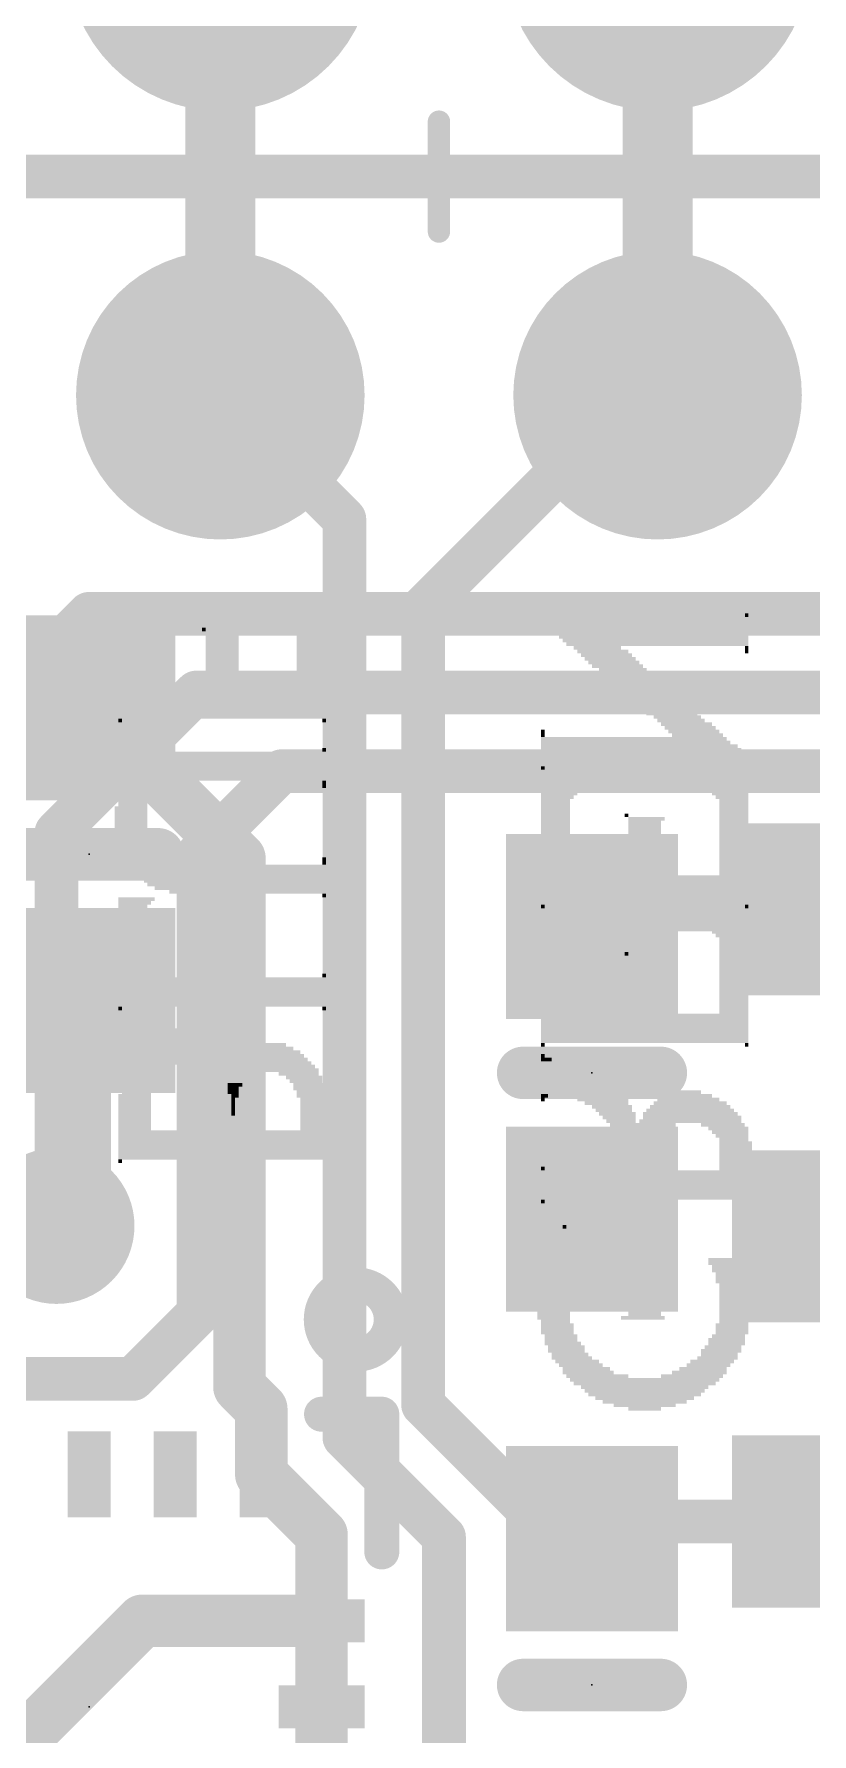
# Model space of a CAD drawing. Extents: x -8.6 to 58.7, y -9 to 29.5.
# Drawn here: x 23.05 to 27.57, y 11.27 to 21.15 of the extents above; entities that cross this region are included whole.
import ezdxf

# ---------------------------------------------------------------- set-up
doc = ezdxf.new("R2010")
doc.units = 0
for name, color, linetype in [('1', 12, 'CONTINUOUS'), ('16', 5, 'CONTINUOUS'), ('17', 110, 'CONTINUOUS'), ('18', 110, 'CONTINUOUS'), ('201', 6, 'CONTINUOUS'), ('21', 40, 'CONTINUOUS'), ('23', 53, 'CONTINUOUS'), ('47', 253, 'CONTINUOUS')]:
    doc.layers.add(name, color=color, linetype=linetype)

# ---------------------------------------------------------------- blocks, each defined once
blk = doc.blocks.new('RECT')
blk.add_solid([(-0.5, -0.5), (0.5, -0.5), (-0.5, 0.5), (0.5, 0.5)])
blk = doc.blocks.new('ROUNDP')
at = {"const_width": 0.5}
blk.add_lwpolyline([(0, -0.25, 1), (0, 0.25, 1), (0, -0.25)], format="xyb", dxfattribs=at)
blk = doc.blocks.new('ROUNDV')
at = {"const_width": 0.5}
blk.add_lwpolyline([(0, -0.25, 1), (0, 0.25, 1), (0, -0.25)], format="xyb", dxfattribs=at)

msp = doc.modelspace()

# ---------------------------------------------------------------- linework, layer by layer
at = {"layer": '1'}
for points, const_width in [([(30.734, 20.32), (15.621, 20.32)], 0.254), ([(24.8506, 18.3294), (24.13, 19.05)], 0.254), ([(25.3078, 17.8148), (26.543, 19.05)], 0.254), ([(26.543, 19.05), (26.67, 19.05)], 0.254), ([(24.8506, 12.9954), (24.8506, 18.3294)], 0.254), ([(25.3078, 13.1848), (25.3078, 17.8148)], 0.254), ([(22.098, 17.233), (23.368, 17.233)], 0.4064), ([(24.241, 16.36), (23.368, 17.233)], 0.3048), ([(24.241, 16.36), (24.241, 16.344)], 0.3048), ([(24.241, 13.288), (24.241, 16.344)], 0.3048), ([(26.389, 16.063), (26.289, 15.963)], 0.254), ([(27.702, 16.063), (26.389, 16.063)], 0.254), ([(23.368, 15.533), (23.368, 14.4138)], 0.254), ([(23.368, 14.4138), (23.1782, 14.224)], 0.254), ([(22.868, 13.9138), (23.1782, 14.224)], 0.254), ([(24.368, 13.161), (24.241, 13.288)], 0.3048), ([(24.368, 12.78), (24.368, 13.161)], 0.3048), ([(26.0856, 12.407), (25.3078, 13.1848)], 0.254), ([(25.4293, 12.4167), (24.8506, 12.9954)], 0.254), ([(24.718, 12.43), (24.368, 12.78)], 0.3048), ([(24.718, 11.93), (24.718, 12.43)], 0.3048), ([(25.4293, 9.6813), (25.4293, 12.4167)], 0.254), ([(26.389, 12.507), (26.289, 12.407)], 0.254), ([(27.702, 12.507), (26.389, 12.507)], 0.254), ([(26.0856, 12.407), (26.289, 12.407)], 0.254), ([(23.6775, 11.93), (22.6695, 10.922)], 0.3048), ([(24.718, 11.93), (23.6775, 11.93)], 0.3048), ([(24.718, 11.43), (24.718, 11.93)], 0.3048), ([(24.718, 10.93), (24.718, 11.43)], 0.3048)]:
    msp.add_lwpolyline(points, dxfattribs=dict(at, const_width=const_width))
for points, const_width in [([(24.1749, 19.0949, 1), (24.0851, 19.0051)], 0.127), ([(26.543, 19.1135, 1), (26.543, 18.9865)], 0.127), ([(26.5879, 19.0051, 1), (26.4981, 19.0949)], 0.127), ([(26.67, 18.9865, 1), (26.67, 19.1135)], 0.127), ([(24.9141, 18.3294, 1), (24.7871, 18.3294)], 0.127), ([(24.8057, 18.2845, 1), (24.8955, 18.3743)], 0.127), ([(25.3713, 17.8148, 1), (25.2443, 17.8148)], 0.127), ([(25.2629, 17.8597, 1), (25.3527, 17.7699)], 0.127), ([(23.4219, 17.2869, 1), (23.3141, 17.1791)], 0.1524), ([(23.368, 17.1314, 1), (23.368, 17.3346)], 0.2032), ([(24.3172, 16.36, 1), (24.1648, 16.36)], 0.1524), ([(24.3172, 16.344, 1), (24.1648, 16.344)], 0.1524), ([(24.1648, 16.344, 1), (24.3172, 16.344)], 0.1524), ([(24.1871, 16.3061, 1), (24.2949, 16.4139)], 0.1524), ([(26.389, 16.1265, 1), (26.389, 15.9995)], 0.127), ([(26.4339, 16.0181, 1), (26.3441, 16.1079)], 0.127), ([(26.2441, 16.0079, 1), (26.3339, 15.9181)], 0.127), ([(23.4315, 15.533, 1), (23.3045, 15.533)], 0.127), ([(23.4129, 14.3689, 1), (23.3231, 14.4587)], 0.127), ([(23.3045, 14.4138, 1), (23.4315, 14.4138)], 0.127), ([(23.1333, 14.2689, 1), (23.2231, 14.1791)], 0.127), ([(23.2231, 14.1791, 1), (23.1333, 14.2689)], 0.127), ([(24.2949, 13.3419, 1), (24.1871, 13.2341)], 0.1524), ([(24.1648, 13.288, 1), (24.3172, 13.288)], 0.1524), ([(24.4442, 13.161, 1), (24.2918, 13.161)], 0.1524), ([(24.3141, 13.1071, 1), (24.4219, 13.2149)], 0.1524), ([(25.3527, 13.2297, 1), (25.2629, 13.1399)], 0.127), ([(25.2443, 13.1848, 1), (25.3713, 13.1848)], 0.127), ([(24.8955, 13.0403, 1), (24.8057, 12.9505)], 0.127), ([(24.7871, 12.9954, 1), (24.9141, 12.9954)], 0.127), ([(24.4219, 12.8339, 1), (24.3141, 12.7261)], 0.1524), ([(24.2918, 12.78, 1), (24.4442, 12.78)], 0.1524), ([(24.7942, 12.43, 1), (24.6418, 12.43)], 0.1524), ([(24.6641, 12.3761, 1), (24.7719, 12.4839)], 0.1524), ([(25.4928, 12.4167, 1), (25.3658, 12.4167)], 0.127), ([(26.389, 12.5705, 1), (26.389, 12.4435)], 0.127), ([(26.4339, 12.4621, 1), (26.3441, 12.5519)], 0.127), ([(25.3844, 12.3718, 1), (25.4742, 12.4616)], 0.127), ([(26.0856, 12.4705, 1), (26.0856, 12.3435)], 0.127), ([(26.0407, 12.3621, 1), (26.1305, 12.4519)], 0.127), ([(26.2441, 12.4519, 1), (26.3339, 12.3621)], 0.127), ([(26.289, 12.3435, 1), (26.289, 12.4705)], 0.127), ([(23.6775, 12.0062, 1), (23.6775, 11.8538)], 0.1524), ([(23.7314, 11.8761, 1), (23.6236, 11.9839)], 0.1524), ([(24.7942, 11.93, 1), (24.6418, 11.93)], 0.1524), ([(24.718, 11.8538, 1), (24.718, 12.0062)], 0.1524), ([(24.6418, 11.93, 1), (24.7942, 11.93)], 0.1524), ([(24.7942, 11.43, 1), (24.6418, 11.43)], 0.1524), ([(24.6418, 11.43, 1), (24.7942, 11.43)], 0.1524)]:
    msp.add_lwpolyline(points, format="xyb", dxfattribs=dict(at, const_width=const_width))
at = {"layer": '16'}
for points, const_width in [([(24.13, 19.05), (24.13, 21.59)], 0.4064), ([(26.67, 21.59), (26.67, 19.05)], 0.4064), ([(23.368, 17.78), (20.447, 14.859)], 0.254), ([(23.368, 17.78), (36.195, 17.78)], 0.254), ([(23.991, 17.3228), (23.1782, 16.51)], 0.254), ([(40.1828, 17.3228), (23.991, 17.3228)], 0.254), ([(24.4856, 16.8656), (24.003, 16.383)], 0.254), ([(24.4856, 16.8656), (41.5036, 16.8656)], 0.254), ([(23.1782, 16.51), (23.1782, 14.224)], 0.254), ([(24.003, 16.383), (24.003, 13.716)], 0.254), ([(24.003, 13.716), (23.622, 13.335)], 0.254), ([(23.622, 13.335), (22.479, 13.335)], 0.254)]:
    msp.add_lwpolyline(points, dxfattribs=dict(at, const_width=const_width))
for points, const_width in [([(24.0284, 19.05, 1), (24.2316, 19.05)], 0.2032), ([(26.5684, 19.05, 1), (26.7716, 19.05)], 0.2032), ([(23.368, 17.8435, 1), (23.368, 17.7165)], 0.127), ([(23.4129, 17.7351, 1), (23.3231, 17.8249)], 0.127), ([(23.991, 17.3863, 1), (23.991, 17.2593)], 0.127), ([(24.0359, 17.2779, 1), (23.9461, 17.3677)], 0.127), ([(24.4856, 16.9291, 1), (24.4856, 16.8021)], 0.127), ([(24.5305, 16.8207, 1), (24.4407, 16.9105)], 0.127), ([(23.2417, 16.51, 1), (23.1147, 16.51)], 0.127), ([(23.1333, 16.5549, 1), (23.2231, 16.4651)], 0.127), ([(24.0665, 16.383, 1), (23.9395, 16.383)], 0.127), ([(23.9581, 16.4279, 1), (24.0479, 16.3381)], 0.127), ([(23.1147, 14.224, 1), (23.2417, 14.224)], 0.127), ([(24.0479, 13.6711, 1), (23.9581, 13.7609)], 0.127), ([(23.9395, 13.716, 1), (24.0665, 13.716)], 0.127), ([(23.5771, 13.3799, 1), (23.6669, 13.2901)], 0.127), ([(23.622, 13.2715, 1), (23.622, 13.3985)], 0.127)]:
    msp.add_lwpolyline(points, format="xyb", dxfattribs=dict(at, const_width=const_width))
at = {"layer": '21'}
for points, const_width in [([(23.768, 16.383), (22.968, 16.383)], 0.3048), ([(26.689, 15.113), (25.889, 15.113)], 0.3048), ([(25.068, 13.13), (24.718, 13.13)], 0.2032), ([(25.068, 12.33), (25.068, 13.13)], 0.2032), ([(26.689, 11.557), (25.889, 11.557)], 0.3048)]:
    msp.add_lwpolyline(points, dxfattribs=dict(at, const_width=const_width))
for points, const_width in [([(23.768, 16.3068, 1), (23.768, 16.4592)], 0.1524), ([(25.889, 15.1892, 1), (25.889, 15.0368)], 0.1524), ([(26.689, 15.0368, 1), (26.689, 15.1892)], 0.1524), ([(24.918, 13.58, 1), (24.918, 13.78, 1), (24.918, 13.58)], 0.4064), ([(24.718, 13.1808, 1), (24.718, 13.0792)], 0.1016), ([(25.1188, 13.13, 1), (25.0172, 13.13)], 0.1016), ([(25.068, 13.0792, 1), (25.068, 13.1808)], 0.1016), ([(25.0172, 12.33, 1), (25.1188, 12.33)], 0.1016), ([(25.889, 11.6332, 1), (25.889, 11.4808)], 0.1524), ([(26.689, 11.4808, 1), (26.689, 11.6332)], 0.1524)]:
    msp.add_lwpolyline(points, format="xyb", dxfattribs=dict(at, const_width=const_width))
at = {"layer": '23'}
for p in [(23.368, 16.383), (26.289, 15.113), (26.289, 11.557), (23.368, 11.43)]:
    msp.add_point(p, dxfattribs=at)
at = {"layer": '47', "const_width": 0.13}
for points in [[(25.4, 20.0008), (25.4, 20.6392)], [(25.0808, 20.32), (25.7192, 20.32)]]:
    msp.add_lwpolyline(points, dxfattribs=at)
at = {"layer": '47', "const_width": 0.065}
for points in [[(25.4325, 20.6392, 1), (25.3675, 20.6392)], [(25.0808, 20.3525, 1), (25.0808, 20.2875)], [(25.7192, 20.2875, 1), (25.7192, 20.3525)], [(25.3675, 20.0008, 1), (25.4325, 20.0008)]]:
    msp.add_lwpolyline(points, format="xyb", dxfattribs=at)

# ---------------------------------------------------------------- block references
at = {"layer": '1', "xscale": 1.075, "rotation": 270}
for p in [(23.368, 17.233), (26.289, 15.963), (23.368, 15.533), (26.289, 14.263), (26.289, 12.407)]:
    msp.add_blockref('RECT', p, dxfattribs=at)
at = {"layer": '1', "yscale": 1.2, "rotation": 270}
for p in [(27.702, 16.063), (27.702, 14.163), (27.702, 12.507)]:
    msp.add_blockref('RECT', p, dxfattribs=at)
at = {"layer": '1', "xscale": 0.5, "yscale": 0.25}
for p, rotation in [((23.368, 12.78), 270), ((23.868, 12.78), 270), ((24.368, 12.78), 270), ((24.718, 11.93), 180), ((24.718, 11.43), 180)]:
    msp.add_blockref('RECT', p, dxfattribs=dict(at, rotation=rotation))
at = {"layer": '17', "xscale": 1.778, "yscale": 1.778}
for p in [(24.13, 21.59), (24.13, 21.59), (26.67, 21.59), (26.67, 21.59)]:
    msp.add_blockref('ROUNDP', p, dxfattribs=at)
at = {"layer": '17', "xscale": 1.6764, "yscale": 1.6764, "rotation": 90}
for p in [(24.13, 19.05), (24.13, 19.05), (26.67, 19.05), (26.67, 19.05)]:
    msp.add_blockref('ROUNDP', p, dxfattribs=at)
at = {"layer": '18', "xscale": 0.9064, "yscale": 0.9064}
msp.add_blockref('ROUNDV', (23.1782, 14.224), dxfattribs=at)
msp.add_blockref('ROUNDV', (23.1782, 14.224), dxfattribs=at)
at = {"layer": '201', "yscale": 0.0212, "rotation": 180}
for p, xscale in [((23.6223, 17.7729), 0.1693), ((23.6435, 17.8152), 0.2116), ((23.6329, 17.794), 0.1904), ((24.6379, 17.8152), 0.2116), ((24.6485, 17.794), 0.1904), ((24.659, 17.7729), 0.1693), ((27.1875, 17.7729), 0.0212), ((23.6223, 17.7517), 0.1693), ((23.6223, 17.7306), 0.1693), ((23.6223, 17.7094), 0.1693), ((23.6223, 17.6883), 0.1693), ((24.0349, 17.6883), 0.0212), ((24.659, 17.7517), 0.1693), ((24.659, 17.7306), 0.1693), ((24.659, 17.7094), 0.1693), ((24.659, 17.6883), 0.1693), ((26.5844, 17.7517), 1.2272), ((26.6056, 17.7306), 1.1849), ((26.6162, 17.7094), 1.1637), ((26.6268, 17.6883), 1.1425), ((23.6223, 17.6671), 0.1693), ((23.6223, 17.6459), 0.1693), ((23.6223, 17.6248), 0.1693), ((23.6223, 17.6036), 0.1693), ((23.6223, 17.5825), 0.1693), ((24.1512, 17.6671), 0.2116), ((24.1407, 17.6459), 0.1904), ((24.1407, 17.6248), 0.1904), ((24.1407, 17.6036), 0.1904), ((24.1407, 17.5825), 0.1904), ((24.659, 17.6671), 0.1693), ((24.659, 17.6459), 0.1693), ((24.659, 17.6248), 0.1693), ((24.659, 17.6036), 0.1693), ((24.659, 17.5825), 0.1693), ((26.6373, 17.6671), 1.1214), ((26.6479, 17.6459), 1.1002), ((26.6585, 17.6248), 1.0791), ((26.6691, 17.6036), 1.0579), ((26.32, 17.5825), 0.2751), ((27.1875, 17.5825), 0.0212), ((23.6223, 17.5613), 0.1693), ((23.6223, 17.5401), 0.1693), ((23.6223, 17.519), 0.1693), ((23.6223, 17.4978), 0.1693), ((23.6223, 17.4767), 0.1693), ((24.1407, 17.5613), 0.1904), ((24.1407, 17.5401), 0.1904), ((24.1407, 17.519), 0.1904), ((24.1407, 17.4978), 0.1904), ((24.1407, 17.4767), 0.1904), ((24.659, 17.5613), 0.1693), ((24.659, 17.5401), 0.1693), ((24.659, 17.519), 0.1693), ((24.659, 17.4978), 0.1693), ((24.659, 17.4767), 0.1693), ((26.3517, 17.5613), 0.2962), ((26.3729, 17.5401), 0.2962), ((26.394, 17.519), 0.2962), ((26.4152, 17.4978), 0.2962), ((26.4363, 17.4767), 0.2962), ((27.1875, 17.5613), 0.0212), ((23.6223, 17.4555), 0.1693), ((23.6223, 17.4344), 0.1693), ((23.6223, 17.4132), 0.1693), ((23.6223, 17.392), 0.1693), ((24.1407, 17.4555), 0.1904), ((24.1407, 17.4344), 0.1904), ((24.1407, 17.4132), 0.1904), ((24.1407, 17.392), 0.1904), ((24.659, 17.4555), 0.1693), ((24.659, 17.4344), 0.1693), ((24.659, 17.4132), 0.1693), ((24.659, 17.392), 0.1693), ((26.4681, 17.4555), 0.2751), ((26.4998, 17.4344), 0.2962), ((26.521, 17.4132), 0.2962), ((26.5421, 17.392), 0.2962), ((23.6223, 17.3709), 0.1693), ((23.6223, 17.3497), 0.1693), ((24.1407, 17.3286), 1.206), ((24.1407, 17.3074), 1.206), ((24.1407, 17.2862), 1.206), ((24.1407, 17.3709), 0.1904), ((24.1407, 17.3497), 0.1904), ((24.659, 17.3709), 0.1693), ((24.659, 17.3497), 0.1693), ((26.5633, 17.3709), 0.2962), ((26.5844, 17.3497), 0.2962), ((26.6162, 17.3286), 0.2751), ((26.6373, 17.3074), 0.2751), ((26.6691, 17.2862), 0.2962), ((24.1407, 17.2651), 1.206), ((24.1407, 17.2439), 1.206), ((24.1407, 17.2228), 1.206), ((24.1407, 17.2016), 1.206), ((24.1407, 17.1805), 1.206), ((26.6902, 17.2651), 0.2962), ((26.7114, 17.2439), 0.2962), ((26.7325, 17.2228), 0.2962), ((26.7537, 17.2016), 0.2962), ((26.7854, 17.1805), 0.2751), ((23.5482, 17.1593), 0.0212), ((24.7331, 17.1593), 0.0212), ((26.0026, 17.0958), 0.0212), ((26.8066, 17.1593), 0.2751), ((26.8383, 17.1381), 0.2962), ((26.8595, 17.117), 0.2962), ((26.8807, 17.0958), 0.2962), ((24.7331, 16.99), 0.0212), ((26.0026, 17.0747), 0.0212), ((26.5315, 17.0535), 1.0791), ((26.5421, 17.0324), 1.1002), ((26.5739, 16.99), 1.1637), ((26.5633, 17.0112), 1.1425), ((26.9018, 17.0747), 0.2962), ((24.1936, 16.8842), 1.1002), ((24.2147, 16.9054), 1.0579), ((24.2253, 16.9266), 1.0368), ((24.2465, 16.9477), 0.9944), ((24.2888, 16.9689), 0.9098), ((26.5844, 16.9689), 1.1849), ((26.595, 16.9477), 1.206), ((26.6056, 16.9266), 1.2272), ((26.6268, 16.9054), 1.2695), ((26.0026, 16.8842), 0.0212), ((23.7175, 16.7996), 0.2751), ((24.1724, 16.8419), 1.1425), ((24.1724, 16.8208), 1.1425), ((24.183, 16.8631), 1.1214), ((24.7331, 16.7996), 0.0212), ((23.6435, 16.7361), 0.2116), ((23.6329, 16.715), 0.1904), ((23.6329, 16.6938), 0.1904), ((23.6858, 16.7785), 0.2539), ((23.6646, 16.7573), 0.2116), ((24.7331, 16.7785), 0.0212), ((26.0766, 16.6938), 0.1693), ((26.0978, 16.7361), 0.2116), ((26.0872, 16.715), 0.1904), ((27.0922, 16.7361), 0.2116), ((27.1028, 16.715), 0.1904), ((27.1134, 16.6938), 0.1693), ((23.6117, 16.6515), 0.1904), ((23.6117, 16.6303), 0.1904), ((23.6117, 16.6092), 0.1904), ((23.6117, 16.588), 0.1904), ((23.6223, 16.6727), 0.1693), ((26.0766, 16.6727), 0.1693), ((26.0766, 16.6515), 0.1693), ((26.0766, 16.6303), 0.1693), ((26.0766, 16.6092), 0.1693), ((26.0766, 16.588), 0.1693), ((26.4892, 16.6092), 0.0212), ((26.6056, 16.588), 0.2116), ((27.1134, 16.6727), 0.1693), ((27.1134, 16.6515), 0.1693), ((27.1134, 16.6303), 0.1693), ((27.1134, 16.6092), 0.1693), ((27.1134, 16.588), 0.1693), ((23.6117, 16.5669), 0.1904), ((23.6117, 16.5457), 0.1904), ((23.6117, 16.5246), 0.1904), ((23.6117, 16.5034), 0.1904), ((26.0766, 16.5669), 0.1693), ((26.0766, 16.5457), 0.1693), ((26.0766, 16.5246), 0.1693), ((26.0766, 16.5034), 0.1693), ((26.595, 16.5669), 0.1904), ((26.595, 16.5457), 0.1904), ((26.595, 16.5246), 0.1904), ((26.595, 16.5034), 0.1904), ((27.1134, 16.5669), 0.1693), ((27.1134, 16.5457), 0.1693), ((27.1134, 16.5246), 0.1693), ((27.1134, 16.5034), 0.1693), ((23.6117, 16.4822), 0.1904), ((23.6329, 16.4611), 0.1904), ((23.6329, 16.4399), 0.1904), ((23.6329, 16.4188), 0.1904), ((23.6435, 16.3976), 0.2116), ((26.0766, 16.4822), 0.1693), ((26.0766, 16.4611), 0.1693), ((26.0766, 16.4399), 0.1693), ((26.0766, 16.4188), 0.1693), ((26.0766, 16.3976), 0.1693), ((26.595, 16.4822), 0.1904), ((26.595, 16.4611), 0.1904), ((26.595, 16.4399), 0.1904), ((26.595, 16.4188), 0.1904), ((26.595, 16.3976), 0.1904), ((27.1134, 16.4822), 0.1693), ((27.1134, 16.4611), 0.1693), ((27.1134, 16.4399), 0.1693), ((27.1134, 16.4188), 0.1693), ((27.1134, 16.3976), 0.1693), ((23.6646, 16.3764), 0.2116), ((23.6752, 16.3553), 0.2327), ((23.7175, 16.3341), 0.2751), ((24.1724, 16.313), 1.1425), ((24.1724, 16.2918), 1.1425), ((24.7331, 16.3553), 0.0212), ((24.7331, 16.3341), 0.0212), ((26.0766, 16.3764), 0.1693), ((26.0766, 16.3553), 0.1693), ((26.0766, 16.3341), 0.1693), ((26.0766, 16.313), 0.1693), ((26.0766, 16.2918), 0.1693), ((26.595, 16.3764), 0.1904), ((26.595, 16.3553), 0.1904), ((26.595, 16.3341), 0.1904), ((26.595, 16.313), 0.1904), ((26.595, 16.2918), 0.1904), ((27.1134, 16.3764), 0.1693), ((27.1134, 16.3553), 0.1693), ((27.1134, 16.3341), 0.1693), ((27.1134, 16.313), 0.1693), ((27.1134, 16.2918), 0.1693), ((24.183, 16.2707), 1.1214), ((24.1936, 16.2495), 1.1002), ((24.2147, 16.2283), 1.0579), ((24.2253, 16.2072), 1.0368), ((26.0766, 16.2707), 0.1693), ((26.595, 16.2495), 1.206), ((26.595, 16.2283), 1.206), ((26.595, 16.2072), 1.206), ((26.595, 16.2707), 0.1904), ((27.1134, 16.2707), 0.1693), ((23.6435, 16.1225), 0.2116), ((23.6329, 16.1014), 0.1904), ((24.2465, 16.186), 0.9944), ((24.2888, 16.1649), 0.9098), ((24.7331, 16.1437), 0.0212), ((26.595, 16.186), 1.206), ((26.595, 16.1649), 1.206), ((26.595, 16.1437), 1.206), ((26.595, 16.1225), 1.206), ((26.595, 16.1014), 1.206), ((23.6223, 16.0802), 0.1693), ((23.6223, 16.0591), 0.1693), ((23.6223, 16.0379), 0.1693), ((23.6223, 16.0168), 0.1693), ((23.6223, 15.9956), 0.1693), ((26.0026, 16.0802), 0.0212), ((27.1875, 16.0802), 0.0212), ((23.6223, 15.9744), 0.1693), ((23.6223, 15.9533), 0.1693), ((23.6223, 15.9321), 0.1693), ((23.6223, 15.911), 0.1693), ((26.0978, 15.9321), 0.2116), ((26.0872, 15.911), 0.1904), ((27.0922, 15.9321), 0.2116), ((27.1028, 15.911), 0.1904), ((23.6223, 15.8898), 0.1693), ((23.6223, 15.8687), 0.1693), ((23.6223, 15.8475), 0.1693), ((23.6223, 15.8263), 0.1693), ((23.6223, 15.8052), 0.1693), ((26.0766, 15.8898), 0.1693), ((26.0766, 15.8687), 0.1693), ((26.0766, 15.8475), 0.1693), ((26.0766, 15.8263), 0.1693), ((26.0766, 15.8052), 0.1693), ((26.4892, 15.8052), 0.0212), ((27.1134, 15.8898), 0.1693), ((27.1134, 15.8687), 0.1693), ((27.1134, 15.8475), 0.1693), ((27.1134, 15.8263), 0.1693), ((27.1134, 15.8052), 0.1693), ((23.6223, 15.784), 0.1693), ((23.6223, 15.7629), 0.1693), ((23.6223, 15.7417), 0.1693), ((23.6223, 15.7205), 0.1693), ((23.6223, 15.6994), 0.1693), ((26.0766, 15.784), 0.1693), ((26.0766, 15.7629), 0.1693), ((26.0766, 15.7417), 0.1693), ((26.0766, 15.7205), 0.1693), ((26.0766, 15.6994), 0.1693), ((26.6056, 15.784), 0.2116), ((26.595, 15.7629), 0.1904), ((26.595, 15.7417), 0.1904), ((26.595, 15.7205), 0.1904), ((26.595, 15.6994), 0.1904), ((27.1134, 15.784), 0.1693), ((27.1134, 15.7629), 0.1693), ((27.1134, 15.7417), 0.1693), ((27.1134, 15.7205), 0.1693), ((27.1134, 15.6994), 0.1693), ((23.6223, 15.6782), 0.1693), ((24.1407, 15.6571), 1.206), ((24.1407, 15.6359), 1.206), ((24.1407, 15.6148), 1.206), ((24.7331, 15.6782), 0.0212), ((26.0766, 15.6782), 0.1693), ((26.0766, 15.6571), 0.1693), ((26.0766, 15.6359), 0.1693), ((26.0766, 15.6148), 0.1693), ((26.595, 15.6782), 0.1904), ((26.595, 15.6571), 0.1904), ((26.595, 15.6359), 0.1904), ((26.595, 15.6148), 0.1904), ((27.1134, 15.6782), 0.1693), ((27.1134, 15.6571), 0.1693), ((27.1134, 15.6359), 0.1693), ((27.1134, 15.6148), 0.1693), ((24.1407, 15.5936), 1.206), ((24.1407, 15.5724), 1.206), ((24.1407, 15.5513), 1.206), ((24.1407, 15.5301), 1.206), ((24.1407, 15.509), 1.206), ((26.0766, 15.5936), 0.1693), ((26.0766, 15.5724), 0.1693), ((26.0766, 15.5513), 0.1693), ((26.0766, 15.5301), 0.1693), ((26.0766, 15.509), 0.1693), ((26.595, 15.5936), 0.1904), ((26.595, 15.5724), 0.1904), ((26.595, 15.5513), 0.1904), ((26.595, 15.5301), 0.1904), ((26.595, 15.509), 0.1904), ((27.1134, 15.5936), 0.1693), ((27.1134, 15.5724), 0.1693), ((27.1134, 15.5513), 0.1693), ((27.1134, 15.5301), 0.1693), ((27.1134, 15.509), 0.1693), ((23.5482, 15.4878), 0.0212), ((24.7331, 15.4878), 0.0212), ((26.0766, 15.4878), 0.1693), ((26.0766, 15.4666), 0.1693), ((26.595, 15.4455), 1.206), ((26.595, 15.4243), 1.206), ((26.595, 15.4032), 1.206), ((26.595, 15.4878), 0.1904), ((26.595, 15.4666), 0.1904), ((27.1134, 15.4878), 0.1693), ((27.1134, 15.4666), 0.1693), ((23.9397, 15.3185), 0.3808), ((23.9397, 15.3397), 0.2962), ((23.9397, 15.3609), 0.1693), ((26.595, 15.382), 1.206), ((26.595, 15.3609), 1.206), ((26.595, 15.3397), 1.206), ((26.595, 15.3185), 1.206), ((23.9185, 15.2127), 0.5924), ((23.9291, 15.2339), 0.5713), ((23.9291, 15.2551), 0.529), ((23.9397, 15.2762), 0.5078), ((23.9291, 15.2974), 0.4443), ((24.4263, 15.2339), 0.3385), ((24.4369, 15.2127), 0.3597), ((24.4263, 15.2551), 0.2539), ((24.4263, 15.2762), 0.1693), ((26.595, 15.2974), 1.206), ((26.0026, 15.2762), 0.0212), ((26.0026, 15.2127), 0.0212), ((27.1875, 15.2762), 0.0212), ((23.6963, 15.1281), 0.2327), ((23.6858, 15.107), 0.2116), ((23.7387, 15.1704), 0.2751), ((23.7175, 15.1493), 0.2327), ((24.1301, 15.1916), 1.0156), ((24.3417, 15.1704), 0.6347), ((24.384, 15.1493), 0.5924), ((24.4051, 15.1281), 0.5924), ((24.2359, 15.107), 0.2116), ((24.585, 15.107), 0.2327), ((26.1295, 15.1281), 0.2751), ((26.0237, 15.1916), 0.0635), ((26.0661, 15.1704), 0.1481), ((26.1084, 15.1493), 0.2327), ((26.1507, 15.107), 0.3174), ((23.654, 15.0646), 0.1904), ((23.654, 15.0435), 0.1904), ((23.6435, 15.0223), 0.1693), ((23.6752, 15.0858), 0.1904), ((24.2147, 15.0646), 0.127), ((24.2253, 15.0858), 0.1481), ((24.2147, 15.0435), 0.0846), ((24.2041, 15.0223), 0.0635), ((24.6167, 15.0858), 0.2116), ((24.6273, 15.0646), 0.1904), ((24.6485, 15.0435), 0.1904), ((24.6485, 15.0223), 0.1904), ((26.1824, 15.0646), 0.3809), ((26.2036, 15.0435), 0.4232), ((26.1719, 15.0858), 0.3597), ((26.2142, 15.0223), 0.4443), ((23.6329, 14.98), 0.1904), ((23.6329, 14.9588), 0.1904), ((23.6329, 14.9377), 0.1904), ((23.6329, 14.9165), 0.1904), ((23.6435, 15.0012), 0.1693), ((24.2041, 15.0012), 0.0635), ((24.2041, 14.9588), 0.0212), ((24.2041, 14.9377), 0.0212), ((24.2041, 14.9165), 0.0212), ((24.2147, 14.98), 0.0423), ((24.659, 15.0012), 0.1693), ((24.659, 14.98), 0.1693), ((24.6802, 14.9588), 0.1693), ((24.6802, 14.9377), 0.1693), ((24.6802, 14.9165), 0.1693), ((26.2248, 15.0012), 0.4655), ((26.0026, 14.9588), 0.0212), ((26.0132, 14.98), 0.0423), ((26.3094, 14.98), 0.3385), ((26.3517, 14.9588), 0.2962), ((26.3729, 14.9377), 0.2539), ((26.4046, 14.9165), 0.2327), ((26.8595, 14.9165), 0.4655), ((26.8595, 14.9377), 0.4232), ((26.8489, 14.9588), 0.3597), ((26.8383, 14.98), 0.2962), ((26.8489, 15.0012), 0.1481), ((23.6329, 14.8954), 0.1904), ((23.6329, 14.8742), 0.1904), ((23.6329, 14.8531), 0.1904), ((23.6329, 14.8319), 0.1904), ((23.6329, 14.8107), 0.1904), ((24.2041, 14.8954), 0.0212), ((24.2041, 14.8742), 0.0212), ((24.6802, 14.8954), 0.1693), ((24.6802, 14.8742), 0.1693), ((24.6802, 14.8531), 0.1693), ((24.6802, 14.8319), 0.1693), ((24.6802, 14.8107), 0.1693), ((26.4152, 14.8954), 0.2116), ((26.4363, 14.8742), 0.2116), ((26.4469, 14.8531), 0.1904), ((26.4575, 14.8319), 0.1693), ((26.5844, 14.8107), 0.3808), ((26.8595, 14.8319), 0.5924), ((26.8595, 14.8742), 0.5501), ((26.8701, 14.8531), 0.5713), ((26.8595, 14.8954), 0.5078), ((27.0499, 14.8107), 0.2539), ((23.6329, 14.7896), 0.1904), ((24.1407, 14.7684), 1.206), ((24.1407, 14.7473), 1.206), ((24.1407, 14.7261), 1.206), ((24.6696, 14.7896), 0.1481), ((26.5739, 14.7896), 0.3174), ((26.5633, 14.7684), 0.2962), ((26.5633, 14.7473), 0.2539), ((26.5527, 14.7261), 0.2327), ((27.0817, 14.7896), 0.2327), ((27.0922, 14.7684), 0.2116), ((27.1028, 14.7473), 0.1904), ((27.1134, 14.7261), 0.1693), ((24.1512, 14.6203), 1.2272), ((24.1407, 14.7049), 1.206), ((24.1407, 14.6838), 1.206), ((24.1407, 14.6626), 1.206), ((24.1407, 14.6415), 1.206), ((26.5633, 14.7049), 0.2116), ((26.5527, 14.6838), 0.1904), ((26.5633, 14.6626), 0.1693), ((26.5633, 14.6415), 0.1693), ((26.5633, 14.6203), 0.1693), ((27.124, 14.7049), 0.1904), ((27.124, 14.6838), 0.1904), ((27.124, 14.6626), 0.1904), ((27.124, 14.6415), 0.1904), ((27.124, 14.6203), 0.1904), ((23.5482, 14.5992), 0.0212), ((26.0026, 14.5568), 0.0212), ((26.595, 14.5357), 1.206), ((26.595, 14.5145), 1.206), ((26.5739, 14.5992), 0.1481), ((26.5739, 14.578), 0.1481), ((26.5739, 14.5568), 0.1481), ((27.124, 14.5992), 0.1904), ((27.124, 14.578), 0.1904), ((27.124, 14.5568), 0.1904), ((26.595, 14.4934), 1.206), ((26.595, 14.4722), 1.206), ((26.595, 14.4511), 1.206), ((26.595, 14.4299), 1.206), ((26.595, 14.4087), 1.206), ((26.6056, 14.3876), 1.2272), ((26.0026, 14.3664), 0.0212), ((26.1295, 14.2183), 0.0212), ((26.3729, 14.1125), 0.6347), ((26.3834, 14.1548), 0.6136), ((26.3834, 14.1337), 0.6136), ((26.394, 14.1972), 0.5924), ((26.394, 14.176), 0.5924), ((26.1084, 14.0279), 0.1904), ((26.3623, 14.0702), 0.6559), ((26.3623, 14.049), 0.6559), ((26.3729, 14.0914), 0.6347), ((26.595, 14.0279), 0.1904), ((27.0922, 14.0279), 0.2539), ((26.0872, 13.9644), 0.1904), ((26.0872, 13.9433), 0.1904), ((26.0872, 13.9221), 0.1904), ((26.1084, 14.0067), 0.1904), ((26.1084, 13.9856), 0.1904), ((26.595, 14.0067), 0.1904), ((26.595, 13.9856), 0.1904), ((26.595, 13.9644), 0.1904), ((26.595, 13.9433), 0.1904), ((26.595, 13.9221), 0.1904), ((27.0817, 14.0067), 0.2327), ((27.0922, 13.9856), 0.2116), ((27.0922, 13.9644), 0.2116), ((27.1028, 13.9433), 0.1904), ((27.1134, 13.9221), 0.2116), ((26.0661, 13.9009), 0.1904), ((26.0661, 13.8798), 0.1904), ((26.0661, 13.8586), 0.1904), ((26.0661, 13.8375), 0.1904), ((26.0661, 13.8163), 0.1904), ((26.595, 13.9009), 0.1904), ((26.595, 13.8798), 0.1904), ((26.595, 13.8586), 0.1904), ((26.595, 13.8375), 0.1904), ((26.595, 13.8163), 0.1904), ((27.1134, 13.9009), 0.2116), ((27.124, 13.8798), 0.1904), ((27.124, 13.8586), 0.1904), ((27.124, 13.8375), 0.1904), ((27.124, 13.8163), 0.1904), ((26.0661, 13.7951), 0.1904), ((26.0661, 13.774), 0.1904), ((26.0661, 13.7528), 0.1904), ((26.0661, 13.7317), 0.1904), ((26.595, 13.7951), 0.1904), ((26.595, 13.774), 0.1904), ((26.595, 13.7528), 0.1904), ((26.595, 13.7317), 0.1904), ((27.124, 13.7951), 0.1904), ((27.124, 13.774), 0.1904), ((27.124, 13.7528), 0.1904), ((27.124, 13.7317), 0.1904), ((26.0661, 13.7105), 0.1904), ((26.0661, 13.6894), 0.1904), ((26.0766, 13.6682), 0.1693), ((26.0872, 13.647), 0.1904), ((26.0872, 13.6259), 0.1904), ((26.5844, 13.6894), 0.2539), ((26.595, 13.7105), 0.1904), ((27.1028, 13.647), 0.1904), ((27.1028, 13.6259), 0.1904), ((27.1134, 13.6682), 0.1693), ((27.124, 13.7105), 0.1904), ((27.124, 13.6894), 0.1904), ((26.0872, 13.6047), 0.1904), ((26.1084, 13.5836), 0.1904), ((26.1084, 13.5624), 0.1904), ((26.119, 13.5412), 0.2116), ((26.1401, 13.5201), 0.2116), ((27.0499, 13.5201), 0.2116), ((27.0711, 13.5624), 0.2116), ((27.0711, 13.5412), 0.2116), ((27.0817, 13.5836), 0.1904), ((27.1028, 13.6047), 0.1904), ((26.1401, 13.4989), 0.2116), ((26.1613, 13.4778), 0.2116), ((26.1719, 13.4566), 0.2327), ((26.2036, 13.4355), 0.2539), ((26.9864, 13.4355), 0.2539), ((27.0182, 13.4566), 0.2327), ((27.0393, 13.4989), 0.2327), ((27.0288, 13.4778), 0.2116), ((26.2248, 13.4143), 0.2539), ((26.2565, 13.3931), 0.2751), ((26.2671, 13.372), 0.2962), ((26.32, 13.3508), 0.3597), ((26.595, 13.3297), 0.8675), ((26.8701, 13.3508), 0.3597), ((26.9124, 13.372), 0.3174), ((26.9336, 13.3931), 0.2751), ((26.9653, 13.4143), 0.2539), ((26.595, 13.3085), 0.8252), ((26.595, 13.2873), 0.7405), ((26.595, 13.2662), 0.6982), ((26.595, 13.245), 0.6559), ((26.595, 13.2239), 0.5713), ((26.595, 13.2027), 0.4866), ((26.595, 13.1816), 0.3597), ((26.595, 13.1604), 0.1904)]:
    msp.add_blockref('RECT', p, dxfattribs=dict(at, xscale=xscale))

doc.saveas('drawing.dxf')
